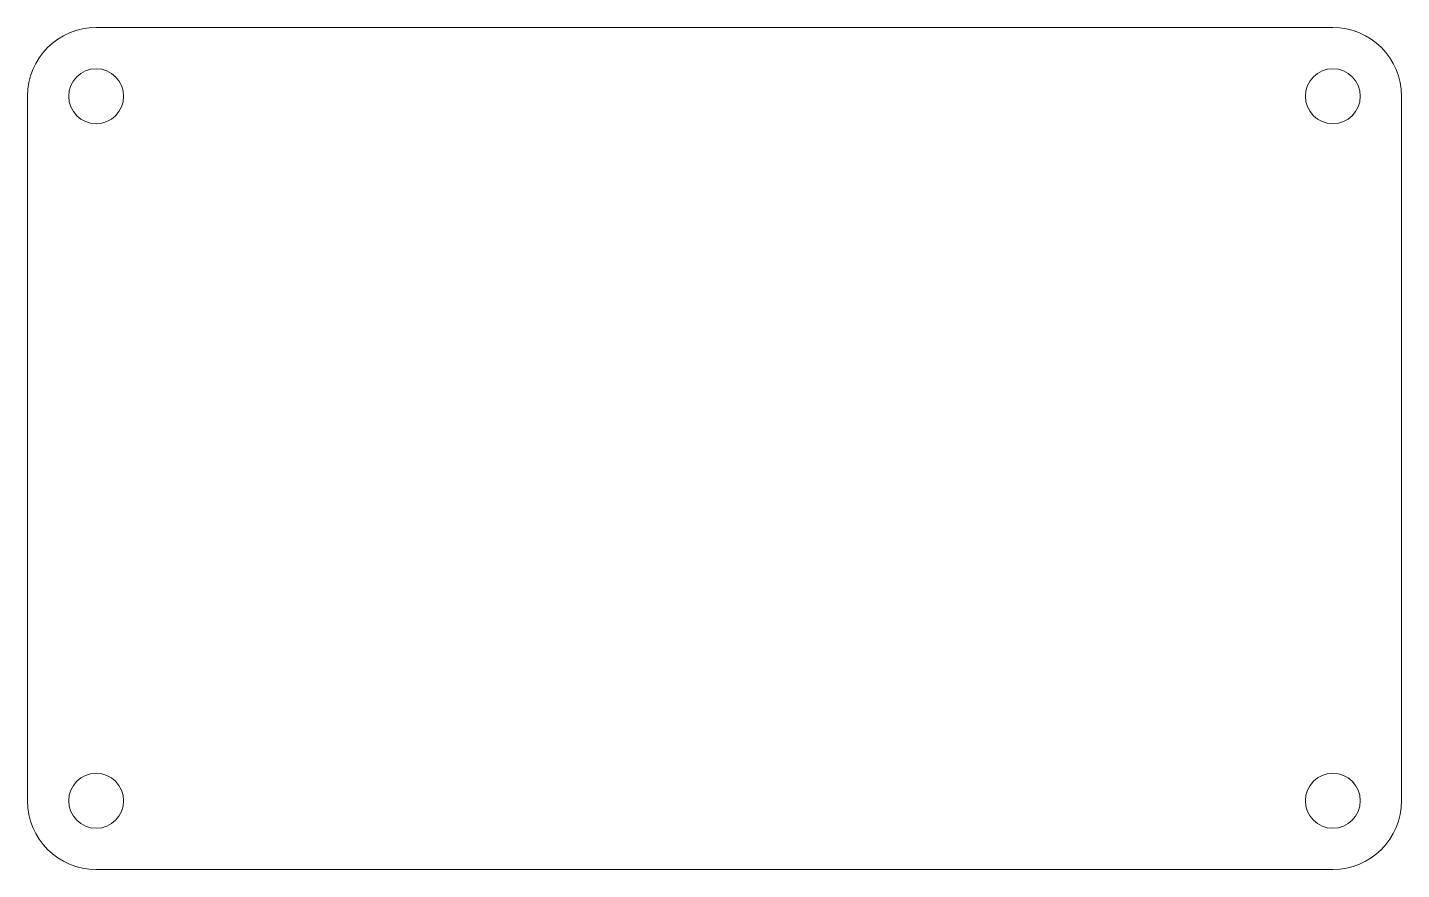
# Model space of a CAD drawing. Extents: x -40 to 40, y -24.5 to 24.5.
import ezdxf

# ---------------------------------------------------------------- set-up
doc = ezdxf.new("R2010")
doc.units = 0
doc.layers.add('s001-#def-active-grp', color=7, linetype='CONTINUOUS')

msp = doc.modelspace()

# ---------------------------------------------------------------- linework, layer by layer
at = {"layer": 's001-#def-active-grp', "color": 7, "linetype": 'CONTINUOUS', "lineweight": 5, "true_color": 0x000000}
for p, q in [((36, 24.5), (-36, 24.5)), ((-40, 20.5), (-40, -20.5)), ((40, -20.5), (40, 20.5)), ((-36, -24.5), (36, -24.5))]:
    msp.add_line(p, q, dxfattribs=at)
for centre, radius, start, end in [((-36, 20.5), 4, 90, 180), ((36, 20.5), 4, 0, 90), ((-36, 20.5), 1.6, 90, 180), ((-36, 20.5), 1.6, 0, 90), ((36, 20.5), 1.6, 90, 180), ((36, 20.5), 1.6, 0, 90), ((-36, 20.5), 1.6, 180, -90), ((-36, 20.5), 1.6, -90, 0), ((36, 20.5), 1.6, 180, -90), ((36, 20.5), 1.6, -90, 0), ((-36, -20.5), 1.6, 90, 180), ((-36, -20.5), 1.6, 0, 90), ((36, -20.5), 1.6, 90, 180), ((36, -20.5), 1.6, 0, 90), ((-36, -20.5), 4, 180, -90), ((-36, -20.5), 1.6, 180, -90), ((-36, -20.5), 1.6, -90, 0), ((36, -20.5), 1.6, 180, -90), ((36, -20.5), 4, -90, 0), ((36, -20.5), 1.6, -90, 0)]:
    msp.add_arc(centre, radius, start, end, dxfattribs=at)

doc.saveas('drawing.dxf')
